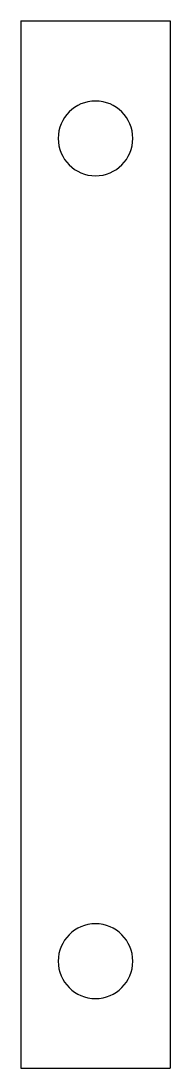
# Model space of a CAD drawing. Extents: x -24 to 24, y -24.9 to 3.1.
# Drawn here: x -24 to -20, y -24.86 to 3.14 of the extents above.
import ezdxf

# ---------------------------------------------------------------- set-up
doc = ezdxf.new("R2010")
doc.units = 0
doc.header["$MEASUREMENT"] = 0
doc.layers.add('VISIBLE', color=7, linetype='CONTINUOUS')

msp = doc.modelspace()

# ---------------------------------------------------------------- linework, layer by layer
at = {"layer": 'VISIBLE'}
for p, q in [((-24, 3.142), (-20, 3.142)), ((-24, 3.142), (-24, -24.858)), ((-20, 3.142), (-20, -24.858)), ((-24, -24.858), (-20, -24.858))]:
    msp.add_line(p, q, dxfattribs=at)
at = {"layer": 'VISIBLE', "extrusion": (0, 0, -1)}
for centre in [(22, 0), (22, -22)]:
    msp.add_circle(centre, 1, dxfattribs=at)

doc.saveas('drawing.dxf')
